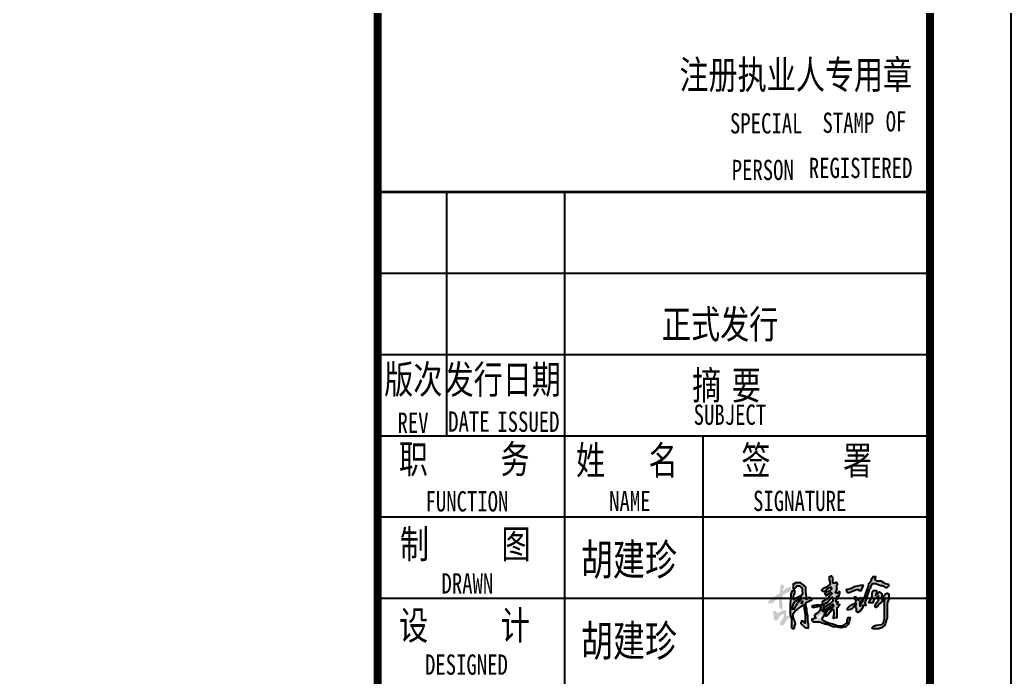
# Model space of a CAD drawing. Extents: x -37230 to 424755, y -141014 to 127947.
# Drawn here: x 122424 to 140735, y -42580 to -30437 of the extents above; entities that cross this region are included whole.
import ezdxf

# ---------------------------------------------------------------- set-up
doc = ezdxf.new("R2010")
doc.units = 0
doc.header["$LTSCALE"] = 1000
doc.header["$MEASUREMENT"] = 0
for name, color, linetype in [('PUB_Title(图框)', 130, 'Continuous'), ('TK', 7, 'Continuous'), ('TWT_TITLE', 7, 'Continuous')]:
    doc.layers.add(name, color=color, linetype=linetype)
doc.styles.add('-宋体', font='', dxfattribs={"width": 0.75})
doc.styles.get('-宋体').set_extended_font_data('SimSun')

# ---------------------------------------------------------------- blocks, each defined once
blk = doc.blocks.new('我')
h = blk.add_hatch(color=1)
h.paths.add_polyline_path([(-57461, -39918), (-57438, -39897), (-57391, -39897), (-57391, -39945), (-57405, -39988), (-57356, -39945), (-57342, -39923), (-57314, -39939), (-57288, -39958), (-57288, -40009), (-57304, -40042), (-57274, -40042), (-57252, -39995), (-57220, -39958), (-57193, -39948), (-57159, -39963), (-57159, -40017), (-57159, -40063), (-57183, -40107), (-57193, -40161), (-57193, -40210), (-57193, -40269), (-57193, -40323), (-57193, -40401), (-57207, -40450), (-57225, -40505), (-57246, -40549), (-57295, -40588), (-57349, -40603), (-57399, -40603), (-57448, -40603), (-57477, -40591), (-57445, -40554), (-57395, -40539), (-57292, -40523), (-57261, -40487), (-57240, -40415), (-57240, -40357), (-57240, -40305), (-57240, -40257), (-57240, -40199), (-57240, -40095), (-57226, -40045), (-57269, -40075), (-57289, -40106), (-57327, -40136), (-57365, -40181), (-57400, -40207), (-57418, -40182), (-57404, -40148), (-57383, -40119), (-57351, -40075), (-57351, -40046), (-57351, -39996), (-57440, -40068), (-57454, -40122), (-57528, -40122), (-57505, -40067), (-57485, -40047), (-57466, -39998), (-57466, -39958)])
h.paths.add_polyline_path([(-57762, -40021), (-57742, -40048), (-57727, -40076), (-57717, -40076), (-57700, -40039), (-57675, -40027), (-57675, -40038), (-57648, -40063), (-57664, -40083), (-57685, -40104), (-57697, -40104), (-57697, -40141), (-57697, -40162), (-57697, -40182), (-57679, -40182), (-57679, -40157), (-57659, -40117), (-57626, -40070), (-57626, -40035), (-57601, -39995), (-57583, -39949), (-57560, -39882), (-57539, -39815), (-57529, -39767), (-57487, -39717), (-57475, -39677), (-57451, -39637), (-57407, -39637), (-57407, -39661), (-57427, -39694), (-57389, -39717), (-57355, -39717), (-57308, -39717), (-57261, -39749), (-57223, -39766), (-57175, -39780), (-57162, -39812), (-57197, -39847), (-57207, -39847), (-57275, -39809), (-57309, -39809), (-57355, -39790), (-57400, -39771), (-57443, -39771), (-57467, -39771), (-57480, -39785), (-57499, -39828), (-57499, -39854), (-57524, -39881), (-57537, -39918), (-57590, -40086), (-57603, -40132), (-57588, -40164), (-57588, -40175), (-57623, -40175), (-57639, -40175), (-57639, -40200), (-57660, -40238), (-57693, -40281), (-57734, -40300), (-57755, -40285), (-57755, -40236), (-57769, -40210), (-57769, -40174), (-57756, -40146), (-57789, -40175), (-57812, -40204), (-57834, -40222), (-57868, -40245), (-57900, -40256), (-57927, -40256), (-57927, -40237), (-57927, -40222), (-57899, -40198), (-57861, -40175), (-57838, -40155), (-57798, -40135), (-57776, -40119), (-57762, -40095), (-57794, -40048), (-57794, -40013), (-57769, -40013)])
h.paths.add_polyline_path([(-58424, -40347), (-58479, -40379), (-58491, -40396), (-58465, -40420), (-58452, -40420), (-58419, -40390), (-58399, -40360), (-58383, -40315), (-58388, -40330)], flags=16)
h.paths.add_polyline_path([(-58382, -39860), (-58285, -39818), (-58237, -39779), (-58254, -39690), (-58254, -39639), (-58220, -39627), (-58199, -39652), (-58199, -39713), (-58199, -39751), (-58178, -39763), (-58135, -39741), (-58112, -39784), (-58129, -39803), (-58129, -39871), (-58129, -39905), (-58152, -39934), (-58107, -39947), (-58069, -39915), (-58069, -39945), (-58088, -40005), (-58123, -40005), (-58123, -40031), (-58123, -40065), (-58144, -40096), (-58118, -40107), (-58095, -40107), (-58120, -40142), (-58068, -40157), (-58094, -40198), (-58123, -40219), (-58123, -40254), (-58123, -40349), (-58123, -40400), (-58158, -40400), (-58183, -40411), (-58183, -40389), (-58169, -40324), (-58179, -40251), (-58207, -40251), (-58245, -40294), (-58277, -40336), (-58318, -40373), (-58318, -40314), (-58300, -40272), (-58258, -40239), (-58201, -40207), (-58175, -40183), (-58199, -40152), (-58246, -40187), (-58288, -40222), (-58336, -40247), (-58366, -40247), (-58343, -40195), (-58305, -40171), (-58253, -40141), (-58213, -40113), (-58190, -40085), (-58190, -40038), (-58205, -40017), (-58264, -40080), (-58294, -40118), (-58315, -40133), (-58334, -40133), (-58370, -40158), (-58370, -40191), (-58370, -40237), (-58398, -40266), (-58355, -40283), (-58340, -40302), (-58361, -40374), (-58394, -40413), (-58394, -40440), (-58342, -40463), (-58273, -40492), (-58226, -40508), (-58156, -40527), (-58110, -40548), (-58031, -40548), (-57976, -40527), (-57933, -40492), (-57933, -40451), (-57909, -40396), (-57875, -40396), (-57895, -40476), (-57912, -40526), (-57955, -40570), (-58046, -40583), (-58135, -40570), (-58195, -40570), (-58273, -40532), (-58338, -40515), (-58393, -40501), (-58442, -40480), (-58480, -40480), (-58520, -40480), (-58550, -40480), (-58576, -40454), (-58576, -40421), (-58507, -40402), (-58534, -40369), (-58513, -40334), (-58466, -40304), (-58433, -40273), (-58404, -40207), (-58454, -40194), (-58534, -40212), (-58569, -40212), (-58569, -40171), (-58501, -40161), (-58424, -40161), (-58386, -40161), (-58386, -40098), (-58353, -40079), (-58294, -40045), (-58242, -39991), (-58207, -39953), (-58225, -39933), (-58267, -39956), (-58300, -39980), (-58321, -39992), (-58342, -39958), (-58314, -39929), (-58292, -39915), (-58246, -39894), (-58212, -39867), (-58232, -39833), (-58302, -39874), (-58345, -39923), (-58364, -39923), (-58404, -39895)])
h = blk.add_hatch(color=1)
h.paths.add_polyline_path([(-57461, -39919), (-57438, -39898), (-57391, -39898), (-57391, -39946), (-57405, -39988), (-57356, -39946), (-57342, -39924), (-57314, -39939), (-57288, -39959), (-57288, -40010), (-57304, -40042), (-57274, -40042), (-57252, -39996), (-57220, -39959), (-57193, -39948), (-57159, -39964), (-57159, -40018), (-57159, -40064), (-57183, -40108), (-57193, -40162), (-57193, -40211), (-57193, -40270), (-57193, -40324), (-57193, -40402), (-57207, -40451), (-57225, -40506), (-57246, -40550), (-57295, -40588), (-57349, -40604), (-57399, -40604), (-57448, -40604), (-57477, -40592), (-57445, -40555), (-57395, -40540), (-57292, -40524), (-57261, -40488), (-57240, -40416), (-57240, -40358), (-57240, -40305), (-57240, -40258), (-57240, -40200), (-57240, -40096), (-57226, -40045), (-57269, -40076), (-57289, -40107), (-57327, -40137), (-57365, -40182), (-57400, -40208), (-57418, -40183), (-57404, -40148), (-57383, -40120), (-57351, -40076), (-57351, -40047), (-57351, -39996), (-57440, -40069), (-57454, -40123), (-57528, -40123), (-57505, -40068), (-57485, -40048), (-57466, -39999), (-57466, -39959)])
h.paths.add_polyline_path([(-57762, -40022), (-57742, -40049), (-57727, -40077), (-57717, -40077), (-57700, -40040), (-57675, -40028), (-57675, -40038), (-57648, -40064), (-57664, -40083), (-57685, -40105), (-57697, -40105), (-57697, -40141), (-57697, -40163), (-57697, -40183), (-57679, -40183), (-57679, -40158), (-57659, -40118), (-57626, -40071), (-57626, -40036), (-57601, -39996), (-57583, -39950), (-57560, -39883), (-57539, -39816), (-57529, -39768), (-57487, -39718), (-57475, -39678), (-57451, -39638), (-57407, -39638), (-57407, -39661), (-57427, -39695), (-57389, -39718), (-57355, -39718), (-57308, -39718), (-57261, -39750), (-57223, -39767), (-57175, -39781), (-57162, -39813), (-57197, -39848), (-57207, -39848), (-57275, -39809), (-57309, -39809), (-57355, -39791), (-57400, -39772), (-57443, -39772), (-57467, -39772), (-57480, -39786), (-57499, -39829), (-57499, -39854), (-57524, -39881), (-57537, -39919), (-57590, -40087), (-57603, -40132), (-57588, -40164), (-57588, -40176), (-57623, -40176), (-57639, -40176), (-57639, -40201), (-57660, -40239), (-57693, -40282), (-57734, -40301), (-57755, -40285), (-57755, -40237), (-57769, -40211), (-57769, -40175), (-57756, -40146), (-57789, -40176), (-57812, -40204), (-57834, -40222), (-57868, -40246), (-57900, -40257), (-57927, -40257), (-57927, -40238), (-57927, -40222), (-57899, -40199), (-57861, -40176), (-57838, -40155), (-57798, -40136), (-57776, -40119), (-57762, -40096), (-57794, -40049), (-57794, -40014), (-57769, -40014)])
h.paths.add_polyline_path([(-58424, -40348), (-58479, -40380), (-58491, -40397), (-58465, -40421), (-58452, -40421), (-58419, -40391), (-58399, -40361), (-58383, -40316), (-58388, -40330)], flags=16)
h.paths.add_polyline_path([(-58382, -39861), (-58285, -39819), (-58237, -39780), (-58254, -39691), (-58254, -39640), (-58220, -39628), (-58199, -39652), (-58199, -39714), (-58199, -39752), (-58178, -39764), (-58135, -39741), (-58112, -39785), (-58129, -39804), (-58129, -39872), (-58129, -39906), (-58152, -39935), (-58107, -39948), (-58069, -39915), (-58069, -39945), (-58088, -40006), (-58123, -40006), (-58123, -40032), (-58123, -40066), (-58144, -40097), (-58118, -40108), (-58095, -40108), (-58120, -40143), (-58068, -40157), (-58094, -40199), (-58123, -40220), (-58123, -40255), (-58123, -40350), (-58123, -40401), (-58158, -40401), (-58183, -40412), (-58183, -40389), (-58169, -40325), (-58179, -40252), (-58207, -40252), (-58245, -40295), (-58277, -40337), (-58318, -40374), (-58318, -40315), (-58300, -40273), (-58258, -40240), (-58201, -40208), (-58175, -40184), (-58199, -40153), (-58246, -40188), (-58288, -40223), (-58336, -40248), (-58366, -40248), (-58343, -40196), (-58305, -40172), (-58253, -40142), (-58213, -40113), (-58190, -40086), (-58190, -40039), (-58205, -40018), (-58264, -40081), (-58294, -40119), (-58315, -40134), (-58334, -40134), (-58370, -40159), (-58370, -40192), (-58370, -40238), (-58398, -40266), (-58355, -40283), (-58340, -40303), (-58361, -40375), (-58394, -40414), (-58394, -40440), (-58342, -40464), (-58273, -40493), (-58226, -40508), (-58156, -40528), (-58110, -40549), (-58031, -40549), (-57976, -40528), (-57933, -40493), (-57933, -40452), (-57909, -40397), (-57875, -40397), (-57895, -40477), (-57912, -40527), (-57955, -40571), (-58046, -40584), (-58135, -40571), (-58195, -40571), (-58273, -40533), (-58338, -40516), (-58393, -40502), (-58442, -40481), (-58480, -40481), (-58520, -40481), (-58550, -40481), (-58576, -40455), (-58576, -40422), (-58507, -40402), (-58534, -40370), (-58513, -40334), (-58466, -40304), (-58433, -40274), (-58404, -40208), (-58454, -40194), (-58534, -40213), (-58569, -40213), (-58569, -40172), (-58501, -40162), (-58424, -40162), (-58386, -40162), (-58386, -40099), (-58353, -40079), (-58294, -40045), (-58242, -39992), (-58207, -39954), (-58225, -39934), (-58267, -39956), (-58300, -39981), (-58321, -39993), (-58342, -39959), (-58314, -39930), (-58292, -39916), (-58246, -39895), (-58212, -39867), (-58232, -39833), (-58302, -39875), (-58345, -39924), (-58364, -39924), (-58404, -39896)])
h = blk.add_hatch(color=1)
h.paths.add_polyline_path([(-58751, -40088), (-58766, -40106), (-58778, -40130), (-58753, -40130)], flags=16)
h.paths.add_polyline_path([(-58765, -40025), (-58866, -40090), (-58918, -40118), (-58935, -40164), (-58950, -40232), (-58906, -40232), (-58873, -40168), (-58852, -40137), (-58812, -40094)], flags=16)
h.paths.add_polyline_path([(-58950, -39909), (-58973, -39962), (-58973, -40031), (-58983, -40152), (-58983, -40269), (-58983, -40342), (-58970, -40378), (-58958, -40422), (-58958, -40503), (-58958, -40576), (-58934, -40603), (-58905, -40589), (-58905, -40557), (-58887, -40515), (-58900, -40465), (-58918, -40428), (-58927, -40385), (-58927, -40322), (-58888, -40279), (-58828, -40230), (-58764, -40181), (-58727, -40162), (-58727, -40227), (-58707, -40331), (-58707, -40434), (-58707, -40499), (-58739, -40472), (-58773, -40460), (-58788, -40505), (-58714, -40581), (-58653, -40593), (-58644, -40571), (-58644, -40522), (-58658, -40457), (-58658, -40373), (-58674, -40288), (-58674, -40239), (-58692, -40181), (-58692, -40121), (-58648, -40100), (-58585, -40069), (-58601, -40034), (-58648, -40034), (-58683, -40063), (-58683, -40009), (-58695, -39913), (-58695, -39836), (-58739, -39795), (-58790, -39756), (-58878, -39756), (-58930, -39782), (-58930, -39861), (-58898, -39861), (-58872, -39835), (-58860, -39810), (-58819, -39810), (-58762, -39855), (-58762, -39900), (-58753, -39948), (-58766, -39978), (-58813, -40007), (-58884, -40044), (-58905, -40064), (-58918, -40064), (-58927, -40038), (-58915, -39978), (-58898, -39947), (-58898, -39902), (-58931, -39902)])
h.paths.add_polyline_path([(-59299, -40284), (-59286, -40351), (-59286, -40418), (-59271, -40450), (-59225, -40450), (-59203, -40419), (-59187, -40384), (-59154, -40351), (-59113, -40329), (-59097, -40343), (-59107, -40397), (-59127, -40433), (-59146, -40453), (-59160, -40473), (-59169, -40501), (-59169, -40522), (-59169, -40532), (-59149, -40539), (-59121, -40539), (-59095, -40513), (-59044, -40435), (-59021, -40416), (-58990, -40399), (-58984, -40369), (-58994, -40358), (-59038, -40375), (-59062, -40375), (-59062, -40364), (-59062, -40336), (-59055, -40309), (-59048, -40294), (-59061, -40265), (-59086, -40258), (-59152, -40278), (-59180, -40295), (-59213, -40315), (-59228, -40315), (-59244, -40281), (-59266, -40274), (-59284, -40274)])
h.paths.add_polyline_path([(-59148, -39784), (-59165, -39804), (-59165, -39843), (-59165, -39877), (-59174, -39922), (-59174, -39946), (-59217, -39969), (-59258, -40003), (-59307, -40033), (-59358, -40071), (-59384, -40097), (-59384, -40135), (-59360, -40135), (-59322, -40135), (-59284, -40102), (-59253, -40068), (-59207, -40040), (-59184, -40021), (-59184, -40088), (-59192, -40121), (-59192, -40194), (-59162, -40232), (-59151, -40255), (-59129, -40232), (-59122, -40216), (-59122, -40199), (-59122, -40167), (-59122, -40137), (-59133, -40129), (-59133, -40072), (-59133, -40038), (-59114, -39975), (-59087, -39954), (-59029, -39933), (-58988, -39911), (-58967, -39880), (-58967, -39840), (-59011, -39840), (-59072, -39861), (-59095, -39889), (-59114, -39903), (-59114, -39865), (-59096, -39832), (-59104, -39811), (-59116, -39788)])
h = blk.add_hatch(color=1)
h.paths.add_polyline_path([(-58751, -40089), (-58766, -40107), (-58778, -40131), (-58753, -40131)], flags=16)
h.paths.add_polyline_path([(-58765, -40026), (-58866, -40091), (-58918, -40119), (-58935, -40165), (-58950, -40233), (-58906, -40233), (-58873, -40169), (-58852, -40138), (-58812, -40095)], flags=16)
h.paths.add_polyline_path([(-58950, -39910), (-58973, -39963), (-58973, -40032), (-58983, -40153), (-58983, -40269), (-58983, -40343), (-58970, -40379), (-58958, -40423), (-58958, -40504), (-58958, -40577), (-58934, -40604), (-58905, -40590), (-58905, -40558), (-58887, -40516), (-58900, -40466), (-58918, -40429), (-58927, -40386), (-58927, -40323), (-58888, -40279), (-58828, -40231), (-58764, -40182), (-58727, -40163), (-58727, -40228), (-58707, -40332), (-58707, -40434), (-58707, -40500), (-58739, -40473), (-58773, -40460), (-58788, -40506), (-58714, -40581), (-58653, -40594), (-58644, -40572), (-58644, -40523), (-58658, -40458), (-58658, -40373), (-58674, -40289), (-58674, -40239), (-58692, -40182), (-58692, -40122), (-58648, -40101), (-58585, -40070), (-58601, -40035), (-58648, -40035), (-58683, -40064), (-58683, -40010), (-58695, -39913), (-58695, -39837), (-58739, -39796), (-58790, -39757), (-58878, -39757), (-58930, -39783), (-58930, -39862), (-58898, -39862), (-58872, -39836), (-58860, -39811), (-58819, -39811), (-58762, -39856), (-58762, -39901), (-58753, -39949), (-58766, -39979), (-58813, -40007), (-58884, -40045), (-58905, -40065), (-58918, -40065), (-58927, -40039), (-58915, -39979), (-58898, -39948), (-58898, -39903), (-58931, -39903)])
h.paths.add_polyline_path([(-59299, -40285), (-59286, -40352), (-59286, -40419), (-59271, -40451), (-59225, -40451), (-59203, -40420), (-59187, -40385), (-59154, -40352), (-59113, -40330), (-59097, -40344), (-59107, -40397), (-59127, -40434), (-59146, -40454), (-59160, -40474), (-59169, -40502), (-59169, -40523), (-59169, -40533), (-59149, -40540), (-59121, -40540), (-59095, -40514), (-59044, -40436), (-59021, -40417), (-58990, -40400), (-58984, -40370), (-58994, -40358), (-59038, -40376), (-59062, -40376), (-59062, -40365), (-59062, -40337), (-59055, -40310), (-59048, -40295), (-59061, -40266), (-59086, -40259), (-59152, -40279), (-59180, -40296), (-59213, -40316), (-59228, -40316), (-59244, -40282), (-59266, -40274), (-59284, -40274)])
h.paths.add_polyline_path([(-59148, -39785), (-59165, -39805), (-59165, -39844), (-59165, -39878), (-59174, -39923), (-59174, -39946), (-59217, -39970), (-59258, -40004), (-59307, -40034), (-59358, -40071), (-59384, -40098), (-59384, -40135), (-59360, -40135), (-59322, -40135), (-59284, -40103), (-59253, -40069), (-59207, -40040), (-59184, -40022), (-59184, -40088), (-59192, -40122), (-59192, -40195), (-59162, -40233), (-59151, -40256), (-59129, -40232), (-59122, -40217), (-59122, -40199), (-59122, -40167), (-59122, -40137), (-59133, -40130), (-59133, -40072), (-59133, -40039), (-59114, -39976), (-59087, -39955), (-59029, -39934), (-58988, -39912), (-58967, -39881), (-58967, -39841), (-59011, -39841), (-59072, -39862), (-59095, -39890), (-59114, -39904), (-59114, -39865), (-59096, -39833), (-59104, -39812), (-59116, -39789)])
for points in [[(-57633, -39797), (-57684, -39797), (-57792, -39825), (-57838, -39851), (-57945, -39880), (-57938, -39906), (-57938, -39923), (-57921, -39942), (-57894, -39942), (-57755, -39884), (-57708, -39884), (-57708, -39901), (-57679, -39901)], [(-57633, -39797), (-57684, -39797), (-57792, -39824), (-57838, -39850), (-57945, -39879), (-57938, -39906), (-57938, -39922), (-57921, -39941), (-57894, -39941), (-57755, -39883), (-57708, -39883), (-57708, -39900), (-57679, -39900)]]:
    blk.add_hatch(color=1).paths.add_polyline_path(points)
at = {"color": 1}
for points in [[(-58382, -39860), (-58285, -39818), (-58237, -39779), (-58254, -39690), (-58254, -39639), (-58220, -39627), (-58199, -39652), (-58199, -39713), (-58199, -39751), (-58178, -39763), (-58135, -39741), (-58112, -39784), (-58129, -39803), (-58129, -39871), (-58129, -39905), (-58152, -39934), (-58107, -39947), (-58069, -39915), (-58069, -39945), (-58088, -40005), (-58123, -40005), (-58123, -40031), (-58123, -40065), (-58144, -40096), (-58118, -40107), (-58095, -40107), (-58120, -40142), (-58068, -40157), (-58094, -40198), (-58123, -40219), (-58123, -40254), (-58123, -40349), (-58123, -40400), (-58158, -40400), (-58183, -40411), (-58183, -40389), (-58169, -40324), (-58179, -40251), (-58207, -40251), (-58245, -40294), (-58277, -40336), (-58318, -40373), (-58318, -40314), (-58300, -40272), (-58258, -40239), (-58201, -40207), (-58175, -40183), (-58199, -40152), (-58246, -40187), (-58288, -40222), (-58336, -40247), (-58366, -40247), (-58343, -40195), (-58305, -40171), (-58253, -40141), (-58213, -40113), (-58190, -40085), (-58190, -40038), (-58205, -40017), (-58264, -40080), (-58294, -40118), (-58315, -40133), (-58334, -40133), (-58370, -40158), (-58370, -40191), (-58370, -40237), (-58398, -40266), (-58355, -40283), (-58340, -40302), (-58361, -40374), (-58394, -40413), (-58394, -40440), (-58342, -40463), (-58273, -40492), (-58226, -40508), (-58156, -40527), (-58110, -40548), (-58031, -40548), (-57976, -40527), (-57933, -40492), (-57933, -40451), (-57909, -40396), (-57875, -40396), (-57895, -40476), (-57912, -40526), (-57955, -40570), (-58046, -40583), (-58135, -40570), (-58195, -40570), (-58273, -40532), (-58338, -40515), (-58393, -40501), (-58442, -40480), (-58480, -40480), (-58520, -40480), (-58550, -40480), (-58576, -40454), (-58576, -40421), (-58507, -40402), (-58534, -40369), (-58513, -40334), (-58466, -40304), (-58433, -40273), (-58404, -40207), (-58454, -40194), (-58534, -40212), (-58569, -40212), (-58569, -40171), (-58501, -40161), (-58424, -40161), (-58386, -40161), (-58386, -40098), (-58353, -40079), (-58294, -40045), (-58242, -39991), (-58207, -39953), (-58225, -39933), (-58267, -39956), (-58300, -39980), (-58321, -39992), (-58342, -39958), (-58314, -39929), (-58292, -39915), (-58246, -39894), (-58212, -39867), (-58232, -39833), (-58302, -39874), (-58345, -39923), (-58364, -39923), (-58404, -39895), (-58382, -39860)], [(-58382, -39861), (-58285, -39819), (-58237, -39780), (-58254, -39691), (-58254, -39640), (-58220, -39628), (-58199, -39652), (-58199, -39714), (-58199, -39752), (-58178, -39764), (-58135, -39741), (-58112, -39785), (-58129, -39804), (-58129, -39872), (-58129, -39906), (-58152, -39935), (-58107, -39948), (-58069, -39915), (-58069, -39945), (-58088, -40006), (-58123, -40006), (-58123, -40032), (-58123, -40066), (-58144, -40097), (-58118, -40108), (-58095, -40108), (-58120, -40143), (-58068, -40157), (-58094, -40199), (-58123, -40220), (-58123, -40255), (-58123, -40350), (-58123, -40401), (-58158, -40401), (-58183, -40412), (-58183, -40389), (-58169, -40325), (-58179, -40252), (-58207, -40252), (-58245, -40295), (-58277, -40337), (-58318, -40374), (-58318, -40315), (-58300, -40273), (-58258, -40240), (-58201, -40208), (-58175, -40184), (-58199, -40153), (-58246, -40188), (-58288, -40223), (-58336, -40248), (-58366, -40248), (-58343, -40196), (-58305, -40172), (-58253, -40142), (-58213, -40113), (-58190, -40086), (-58190, -40039), (-58205, -40018), (-58264, -40081), (-58294, -40119), (-58315, -40134), (-58334, -40134), (-58370, -40159), (-58370, -40192), (-58370, -40238), (-58398, -40266), (-58355, -40283), (-58340, -40303), (-58361, -40375), (-58394, -40414), (-58394, -40440), (-58342, -40464), (-58273, -40493), (-58226, -40508), (-58156, -40528), (-58110, -40549), (-58031, -40549), (-57976, -40528), (-57933, -40493), (-57933, -40452), (-57909, -40397), (-57875, -40397), (-57895, -40477), (-57912, -40527), (-57955, -40571), (-58046, -40584), (-58135, -40571), (-58195, -40571), (-58273, -40533), (-58338, -40516), (-58393, -40502), (-58442, -40481), (-58480, -40481), (-58520, -40481), (-58550, -40481), (-58576, -40455), (-58576, -40422), (-58507, -40402), (-58534, -40370), (-58513, -40334), (-58466, -40304), (-58433, -40274), (-58404, -40208), (-58454, -40194), (-58534, -40213), (-58569, -40213), (-58569, -40172), (-58501, -40162), (-58424, -40162), (-58386, -40162), (-58386, -40099), (-58353, -40079), (-58294, -40045), (-58242, -39992), (-58207, -39954), (-58225, -39934), (-58267, -39956), (-58300, -39981), (-58321, -39993), (-58342, -39959), (-58314, -39930), (-58292, -39916), (-58246, -39895), (-58212, -39867), (-58232, -39833), (-58302, -39875), (-58345, -39924), (-58364, -39924), (-58404, -39896), (-58382, -39861)], [(-57762, -40021), (-57742, -40048), (-57727, -40076), (-57717, -40076), (-57700, -40039), (-57700, -40039), (-57675, -40027), (-57675, -40038), (-57648, -40063), (-57664, -40083), (-57685, -40104), (-57697, -40104), (-57697, -40141), (-57697, -40162), (-57697, -40182), (-57679, -40182), (-57679, -40157), (-57659, -40117), (-57626, -40070), (-57626, -40035), (-57601, -39995), (-57583, -39949), (-57560, -39882), (-57539, -39815), (-57529, -39767), (-57487, -39717), (-57475, -39677), (-57451, -39637), (-57407, -39637), (-57407, -39661), (-57427, -39694), (-57389, -39717), (-57355, -39717), (-57308, -39717), (-57261, -39749), (-57223, -39766), (-57175, -39780), (-57162, -39812), (-57197, -39847), (-57207, -39847), (-57275, -39809), (-57309, -39809), (-57355, -39790), (-57400, -39771), (-57443, -39771), (-57467, -39771), (-57480, -39785), (-57499, -39828), (-57499, -39854), (-57524, -39881), (-57537, -39918), (-57590, -40086), (-57603, -40132), (-57588, -40164), (-57588, -40175), (-57623, -40175), (-57639, -40175), (-57639, -40200), (-57660, -40238), (-57693, -40281), (-57734, -40300), (-57755, -40285), (-57755, -40236), (-57769, -40210), (-57769, -40174), (-57756, -40146), (-57789, -40175), (-57812, -40204), (-57834, -40222), (-57868, -40245), (-57900, -40256), (-57927, -40256), (-57927, -40237), (-57927, -40222), (-57899, -40198), (-57861, -40175), (-57838, -40155), (-57798, -40135), (-57776, -40119), (-57762, -40095), (-57794, -40048), (-57794, -40013), (-57769, -40013), (-57762, -40021)], [(-57762, -40022), (-57742, -40049), (-57727, -40077), (-57717, -40077), (-57700, -40040), (-57700, -40040), (-57675, -40028), (-57675, -40038), (-57648, -40064), (-57664, -40083), (-57685, -40105), (-57697, -40105), (-57697, -40141), (-57697, -40163), (-57697, -40183), (-57679, -40183), (-57679, -40158), (-57659, -40118), (-57626, -40071), (-57626, -40036), (-57601, -39996), (-57583, -39950), (-57560, -39883), (-57539, -39816), (-57529, -39768), (-57487, -39718), (-57475, -39678), (-57451, -39638), (-57407, -39638), (-57407, -39661), (-57427, -39695), (-57389, -39718), (-57355, -39718), (-57308, -39718), (-57261, -39750), (-57223, -39767), (-57175, -39781), (-57162, -39813), (-57197, -39848), (-57207, -39848), (-57275, -39809), (-57309, -39809), (-57355, -39791), (-57400, -39772), (-57443, -39772), (-57467, -39772), (-57480, -39786), (-57499, -39829), (-57499, -39854), (-57524, -39881), (-57537, -39919), (-57590, -40087), (-57603, -40132), (-57588, -40164), (-57588, -40176), (-57623, -40176), (-57639, -40176), (-57639, -40201), (-57660, -40239), (-57693, -40282), (-57734, -40301), (-57755, -40285), (-57755, -40237), (-57769, -40211), (-57769, -40175), (-57756, -40146), (-57789, -40176), (-57812, -40204), (-57834, -40222), (-57868, -40246), (-57900, -40257), (-57927, -40257), (-57927, -40238), (-57927, -40222), (-57899, -40199), (-57861, -40176), (-57838, -40155), (-57798, -40136), (-57776, -40119), (-57762, -40096), (-57794, -40049), (-57794, -40014), (-57769, -40014), (-57762, -40022)], [(-58950, -39909), (-58973, -39962), (-58973, -40031), (-58983, -40152), (-58983, -40269), (-58983, -40342), (-58970, -40378), (-58958, -40422), (-58958, -40503), (-58958, -40576), (-58934, -40603), (-58905, -40589), (-58905, -40557), (-58887, -40515), (-58900, -40465), (-58918, -40428), (-58927, -40385), (-58927, -40322), (-58888, -40279), (-58828, -40230), (-58764, -40181), (-58727, -40162), (-58727, -40227), (-58707, -40331), (-58707, -40434), (-58707, -40499), (-58739, -40472), (-58773, -40460), (-58788, -40505), (-58714, -40581), (-58653, -40593), (-58644, -40571), (-58644, -40522), (-58658, -40457), (-58658, -40373), (-58674, -40288), (-58674, -40239), (-58692, -40181), (-58692, -40121), (-58648, -40100), (-58585, -40069), (-58601, -40034), (-58648, -40034), (-58683, -40063), (-58683, -40009), (-58695, -39913), (-58695, -39836), (-58739, -39795), (-58790, -39756), (-58878, -39756), (-58930, -39782), (-58930, -39861), (-58898, -39861), (-58872, -39835), (-58860, -39810), (-58819, -39810), (-58762, -39855), (-58762, -39900), (-58753, -39948), (-58766, -39978), (-58813, -40007), (-58884, -40044), (-58905, -40064), (-58918, -40064), (-58927, -40038), (-58915, -39978), (-58898, -39947), (-58898, -39902), (-58931, -39902), (-58950, -39909)], [(-58950, -39910), (-58973, -39963), (-58973, -40032), (-58983, -40153), (-58983, -40269), (-58983, -40343), (-58970, -40379), (-58958, -40423), (-58958, -40504), (-58958, -40577), (-58934, -40604), (-58905, -40590), (-58905, -40558), (-58887, -40516), (-58900, -40466), (-58918, -40429), (-58927, -40386), (-58927, -40323), (-58888, -40279), (-58828, -40231), (-58764, -40182), (-58727, -40163), (-58727, -40228), (-58707, -40332), (-58707, -40434), (-58707, -40500), (-58739, -40473), (-58773, -40460), (-58788, -40506), (-58714, -40581), (-58653, -40594), (-58644, -40572), (-58644, -40523), (-58658, -40458), (-58658, -40373), (-58674, -40289), (-58674, -40239), (-58692, -40182), (-58692, -40122), (-58648, -40101), (-58585, -40070), (-58601, -40035), (-58648, -40035), (-58683, -40064), (-58683, -40010), (-58695, -39913), (-58695, -39837), (-58739, -39796), (-58790, -39757), (-58878, -39757), (-58930, -39783), (-58930, -39862), (-58898, -39862), (-58872, -39836), (-58860, -39811), (-58819, -39811), (-58762, -39856), (-58762, -39901), (-58753, -39949), (-58766, -39979), (-58813, -40007), (-58884, -40045), (-58905, -40065), (-58918, -40065), (-58927, -40039), (-58915, -39979), (-58898, -39948), (-58898, -39903), (-58931, -39903), (-58950, -39910)], [(-57955, -39882), (-57838, -39851), (-57792, -39825), (-57684, -39797), (-57633, -39797), (-57679, -39901), (-57708, -39901), (-57708, -39884), (-57755, -39884), (-57894, -39942), (-57921, -39942), (-57938, -39923), (-57938, -39906), (-57945, -39880), (-57896, -39867)], [(-57955, -39882), (-57838, -39850), (-57792, -39824), (-57684, -39797), (-57633, -39797), (-57679, -39900), (-57708, -39900), (-57708, -39883), (-57755, -39883), (-57894, -39941), (-57921, -39941), (-57938, -39922), (-57938, -39906), (-57945, -39879), (-57896, -39866)], [(-57461, -39918), (-57438, -39897), (-57391, -39897), (-57391, -39945), (-57405, -39988), (-57356, -39945), (-57342, -39923), (-57314, -39939), (-57288, -39958), (-57288, -40009), (-57304, -40042), (-57274, -40042), (-57252, -39995), (-57220, -39958), (-57193, -39948), (-57159, -39963), (-57159, -40017), (-57159, -40063), (-57183, -40107), (-57193, -40161), (-57193, -40210), (-57193, -40269), (-57193, -40323), (-57193, -40401), (-57207, -40450), (-57225, -40505), (-57246, -40549), (-57295, -40588), (-57349, -40603), (-57399, -40603), (-57448, -40603), (-57477, -40591), (-57445, -40554), (-57395, -40539), (-57292, -40523), (-57261, -40487), (-57240, -40415), (-57240, -40357), (-57240, -40305), (-57240, -40257), (-57240, -40199), (-57240, -40095), (-57226, -40045), (-57269, -40075), (-57289, -40106), (-57327, -40136), (-57365, -40181), (-57400, -40207), (-57418, -40182), (-57404, -40148), (-57383, -40119), (-57351, -40075), (-57351, -40046), (-57351, -39996), (-57440, -40068), (-57454, -40122), (-57528, -40122), (-57505, -40067), (-57485, -40047), (-57466, -39998), (-57466, -39958), (-57461, -39918)], [(-57461, -39919), (-57438, -39898), (-57391, -39898), (-57391, -39946), (-57405, -39988), (-57356, -39946), (-57342, -39924), (-57314, -39939), (-57288, -39959), (-57288, -40010), (-57304, -40042), (-57274, -40042), (-57252, -39996), (-57220, -39959), (-57193, -39948), (-57159, -39964), (-57159, -40018), (-57159, -40064), (-57183, -40108), (-57193, -40162), (-57193, -40211), (-57193, -40270), (-57193, -40324), (-57193, -40402), (-57207, -40451), (-57225, -40506), (-57246, -40550), (-57295, -40588), (-57349, -40604), (-57399, -40604), (-57448, -40604), (-57477, -40592), (-57445, -40555), (-57395, -40540), (-57292, -40524), (-57261, -40488), (-57240, -40416), (-57240, -40358), (-57240, -40305), (-57240, -40258), (-57240, -40200), (-57240, -40096), (-57226, -40045), (-57269, -40076), (-57289, -40107), (-57327, -40137), (-57365, -40182), (-57400, -40208), (-57418, -40183), (-57404, -40148), (-57383, -40120), (-57351, -40076), (-57351, -40047), (-57351, -39996), (-57440, -40069), (-57454, -40123), (-57528, -40123), (-57505, -40068), (-57485, -40048), (-57466, -39999), (-57466, -39959), (-57461, -39919)], [(-58765, -40025), (-58866, -40090), (-58918, -40118), (-58935, -40164), (-58950, -40232), (-58906, -40232), (-58873, -40168), (-58852, -40137), (-58812, -40094), (-58765, -40025)], [(-58765, -40026), (-58866, -40091), (-58918, -40119), (-58935, -40165), (-58950, -40233), (-58906, -40233), (-58873, -40169), (-58852, -40138), (-58812, -40095), (-58765, -40026)], [(-58751, -40088), (-58766, -40106), (-58778, -40130), (-58753, -40130), (-58751, -40088), (-58751, -40088)], [(-58751, -40089), (-58766, -40107), (-58778, -40131), (-58753, -40131), (-58751, -40089), (-58751, -40089)], [(-58318, -40237), (-58354, -40259), (-58362, -40270), (-58345, -40286), (-58336, -40286), (-58314, -40266), (-58301, -40246), (-58291, -40216), (-58294, -40226), (-58318, -40237)], [(-58318, -40238), (-58354, -40260), (-58362, -40271), (-58345, -40287), (-58336, -40287), (-58314, -40267), (-58301, -40247), (-58291, -40217), (-58294, -40226), (-58318, -40238)]]:
    blk.add_lwpolyline(points, dxfattribs=at)
at = {"layer": 'TK'}
for p, q in [((-66601, -67037), (-66601, -7037)), ((-66601, -32537), (-56401, -32537)), ((-65325, -37037), (-65325, -32537)), ((-63151, -32537), (-63151, -50537)), ((-66601, -34037), (-56401, -34037)), ((-66601, -35537), (-56401, -35537)), ((-66601, -37037), (-56401, -37037)), ((-60594, -37037), (-60594, -50581)), ((-66601, -38537), (-56401, -38537)), ((-66601, -40037), (-56401, -40037))]:
    blk.add_line(p, q, dxfattribs=at)
at = {"layer": 'TK', "const_width": 150}
blk.add_lwpolyline([(-66601, -7037), (-56401, -7037), (-56401, -67037), (-66601, -67037)], close=True, dxfattribs=at)
at = {"layer": 'TK', "const_width": 51}
blk.add_lwpolyline([(-66601, -32537), (-56401, -32537)], dxfattribs=at)
at = {"layer": 'TWT_TITLE'}
blk.add_lwpolyline([(-144001, -68537), (-54901, -68537), (-54901, -5537), (-144001, -5537)], close=True, dxfattribs=at)
at = {"layer": 'TWT_TITLE', "const_width": 150}
blk.add_lwpolyline([(-140251, -67037), (-56401, -67037), (-56401, -7037), (-140251, -7037)], close=True, dxfattribs=at)
at = {"layer": 'TK', "style": '-宋体', "width": 0.75}
for s, height, p in [('注册执业人专用章', 525, (-61027, -30633)), ('SPECIAL', 375, (-60095, -31455)), ('STAMP', 375, (-58386, -31444)), ('OF', 375, (-57219, -31418)), ('PERSON', 375, (-60063, -32316)), ('REGISTERED', 375, (-58639, -32279)), ('正式发行', 525, (-61351, -35242)), ('版次', 525, (-66482, -36259)), ('发行日期', 525, (-65366, -36262)), ('摘', 525, (-60793, -36370)), ('要', 525, (-60061, -36370)), ('REV', 375, (-66237, -36985)), ('DATE', 375, (-65300, -36964)), ('ISSUED', 375, (-64393, -36967)), ('SUBJECT', 375, (-60766, -36837)), ('职     务', 525, (-66210, -37732)), ('姓   名', 525, (-62939, -37755)), ('签     署', 525, (-59884, -37756)), ('FUNCTION', 375, (-65719, -38437)), ('NAME', 375, (-62327, -38431)), ('SIGNATURE', 375, (-59668, -38429)), ('制     图', 525, (-66191, -39302)), ('胡建珍', 578.6, (-62850, -39615)), ('DRAWN', 375, (-65424, -39953)), ('设     计', 525, (-66207, -40803)), ('胡建珍', 578.6, (-62850, -41115)), ('DESIGNED', 375, (-65728, -41453))]:
    blk.add_text(s, height=height, dxfattribs=at).set_placement(p)

msp = doc.modelspace()

# ---------------------------------------------------------------- block references
at = {"layer": 'PUB_Title(图框)', "color": 3}
msp.add_blockref('我', (195636.4, -1081.7), dxfattribs=at)

doc.saveas('drawing.dxf')
